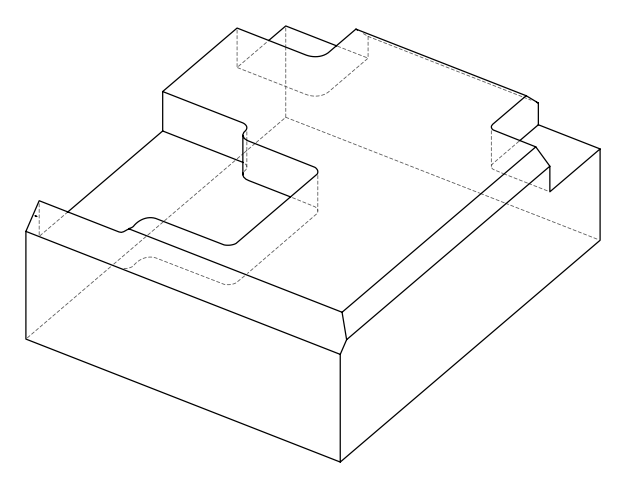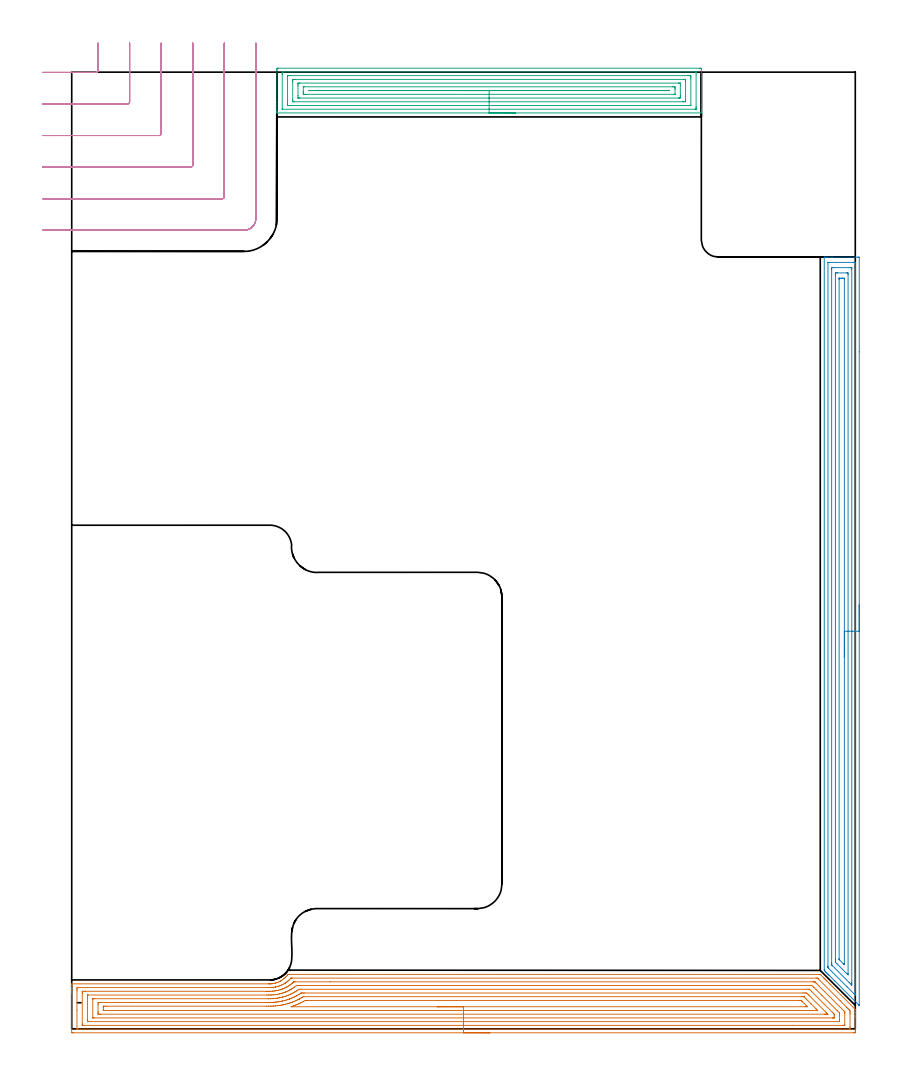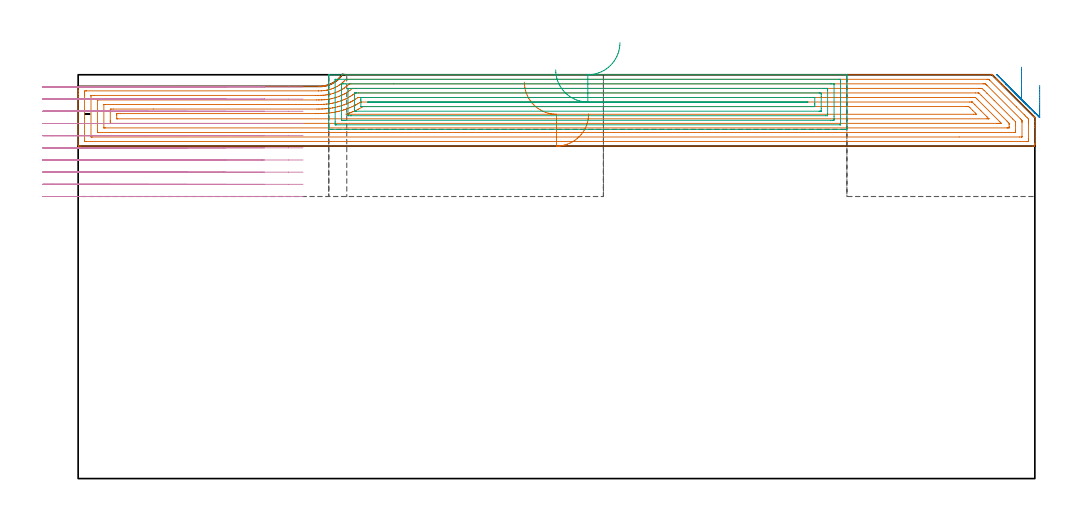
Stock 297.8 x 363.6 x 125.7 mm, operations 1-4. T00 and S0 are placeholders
(PLAN: 6 operations, 3 tool changes, 133 min)
(1 AREA_MILL | FG_CHAMFER_SURFACE | UGT0205_001 | 18.54 min | 73382 mm3)
(2 AREA_MILL_1 | FG_CHAMFER_SURFACE_1 | UGT0205_001 | 11.39 min | 24984 mm3)
(3 AREA_MILL_2 | FG_CHAMFER_SURFACE_2 | UGT0205_001 | 9.21 min | 25483 mm3)
(4 MILL_CORNER_NOTCH_RECTANGULAR | CORNER_NOTCH_RECTANGULAR | NXT0201_012 | Follow Part, ap 4, ae 75% | 12.47 min | 198972 mm3)
(5 MILL_CORNER_NOTCH_RECTANGULAR_1 | CORNER_NOTCH_RECTANGULAR_1 | NXT0201_011 | Follow Part, ap 3, ae 75% | 16.82 min | 153819 mm3)
(6 MILL_OPEN_POCKET | POCKET_OPEN | NXT0201_012 | Follow Part, ap 4, ae 75% | 64.62 min | 933026 mm3)
(TOOL UGT0205_001 | Chamfer Mill 20 x 3 x 45 deg. | D20 FL50 Z2)
(TOOL NXT0201_012 | ENDMILL 16mm [2P460-1600-NA 1630] | D16 FL38 Z6)
(TOOL NXT0201_011 | ENDMILL 12mm [2P460-1200-NA 1630] | D12 FL38 Z6)
(OP 1 AREA_MILL)
G17 G21 G94 G90
T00 M6
G54
G17 G0 G90 X158.9 Y-1.5 S1061 M3
G43 Z135.7 H0
Z113.5
G94 G1 X158.862 Z112.628 F250.
X158.748 Z111.764
X158.559 Z110.912
X158.297 Z110.08
X157.963 Z109.274
X157.56 Z108.5
X157.092 Z107.764
X156.56 Z107.072
X155.971 Z106.429
X155.328 Z105.84
X154.636 Z105.308
X153.9 Z104.84
X153.126 Z104.437
X152.32 Z104.103
X151.488 Z103.841
X150.636 Z103.652
X149.772 Z103.538
X148.9 Z103.5
X0.617
X0.214 Y-1.496 Z103.502
X0.01 Y-1.492 Z103.506
X0. Y-1.284 Z103.714
Y13.41 Z118.405
Y14.021 Z119.015
Y14.568 Z119.565
Y14.905 Z119.901
Y15.452 Z120.448
Y15.789 Z120.784
Y16.775 Z121.775
X0.01 Y17.094 Z122.093
X0.17 Y17.1 Z122.1
X74.805 Y17.101
X75.21 Y17.104 Z122.101
X75.353 Y17.105 Z122.104
X75.474 Y17.106 Z122.105
X75.652 Y17.113 Z122.11
X75.697 Y17.114 Z122.112
X76.144 Y17.15 Z122.149
X76.289 Y17.168 Z122.167
X76.545 Y17.202 Z122.198
X76.59 Y17.207 Z122.205
X76.608 Y17.21 Z122.208
X76.723 Y17.228 Z122.228
X76.93 Y17.263 Z122.262
X76.992 Y17.279 Z122.276
X77.189 Y17.328 Z122.327
X77.483 Y17.402 Z122.4
X77.885 Y17.525 Z122.521
X77.931 Y17.539 Z122.536
X78.375 Y17.699 Z122.698
X78.825 Y17.895 Z122.894
X79.268 Y18.114 Z123.111
X79.323 Y18.144 Z123.142
X79.671 Y18.358 Z123.354
X79.746 Y18.404 Z123.4
X80.161 Y18.682 Z123.678
X80.602 Y19.023 Z124.022
X81.054 Y19.427 Z124.426
X81.221 Y19.603 Z124.603
X81.507 Y19.904 Z124.902
X81.946 Y20.432 Z125.431
X82.11 Y20.658 Z125.656
X82.139 Y20.697 Z125.687
X82.798 Y20.7 Z125.7
X284.231
X284.496 Y20.695 Z125.69
X284.534 Y20.668 Z125.664
X285.736 Y19.465 Z124.463
X285.876 Y19.326 Z124.322
X286.017 Y19.184 Z124.182
X286.174 Y19.028 Z124.025
X286.318 Y18.884 Z123.879
X286.464 Y18.737 Z123.735
X286.611 Y18.59 Z123.588
X286.761 Y18.442 Z123.437
X286.91 Y18.291 Z123.288
X287.049 Y18.152 Z123.15
X287.203 Y18. Z122.995
X287.655 Y17.545 Z122.545
X287.953 Y17.248 Z122.247
X288.086 Y17.116 Z122.112
X288.465 Y16.735 Z121.735
X297.481 Y7.721 Z112.718
X297.712 Y7.489 Z112.488
X297.779 Y7.42 Z112.419
X297.795 Y7.398 Z112.397
X297.8 Y7.39 Z112.389
Y6.063 Z111.058
Y4.842 Z109.839
Y4.295 Z109.289
Y-0.737 Z104.261
X297.797 Y-1.01 Z103.987
X297.791 Y-1.492 Z103.506
X297.673 Y-1.495 Z103.503
X297.183 Y-1.5 Z103.5
X148.9
Y-0.086 Z104.914
X2.403 Y-0.085 Z104.915
X2.362
X2.01 Y-0.077 Z104.923
X2.006 Y0.034 Z105.034
X2.001 Y0.272 Z105.272
X2. Y7.147 Z112.147
Y14.42 Z119.42
X2.002 Y14.905 Z119.905
X2.006 Y15.299 Z120.299
X2.019 Y15.679 Z120.679
X2.403 Y15.684 Z120.684
X2.509 Y15.685 Z120.685
X74.758 Y15.687 Z120.687
X74.861 Y15.688 Z120.688
X75.652 Y15.7 Z120.7
X75.738 Y15.704 Z120.704
X76.545 Y15.765 Z120.765
X76.568 Y15.767 Z120.767
X76.747 Y15.789 Z120.789
X77.389 Y15.888 Z120.888
X77.438 Y15.896 Z120.896
X77.498 Y15.908 Z120.908
X77.577 Y15.926 Z120.926
X78.332 Y16.127 Z121.127
X78.754 Y16.256 Z121.256
X79.225 Y16.425 Z121.425
X79.406 Y16.495 Z121.495
X79.828 Y16.673 Z121.673
X80.026 Y16.764 Z121.764
X80.063 Y16.782 Z121.782
X80.118 Y16.81 Z121.81
X80.611 Y17.07 Z122.07
X81.011 Y17.312 Z122.312
X81.162 Y17.409 Z122.409
X81.384 Y17.558 Z122.558
X81.686 Y17.774 Z122.774
X81.905 Y17.941 Z122.941
X82.182 Y18.167 Z123.167
X82.494 Y18.442 Z123.442
X82.651 Y18.587 Z123.587
X82.798 Y18.731 Z123.731
X83.324 Y19.279 Z124.279
X83.372 Y19.281 Z124.281
X83.478 Y19.284 Z124.284
X83.691 Y19.286 Z124.286
X83.732
X282.932 Y19.285 Z124.285
X283.357 Y19.28 Z124.28
X283.459 Y19.279 Z124.279
X283.602 Y19.142 Z124.142
X283.784 Y18.965 Z123.965
X292.047 Y10.704 Z115.704
X294.503 Y8.247 Z113.247
X294.918 Y7.832 Z112.832
X295.397 Y7.35 Z112.35
X295.79 Y6.947 Z111.947
X295.797 Y6.551 Z111.551
X295.799 Y6.063 Z111.063
X295.8 Y5.664 Z110.664
Y0.758 Z105.758
X295.798 Y0.361 Z105.361
X295.79 Y-0.04 Z104.96
X295.787 Y-0.08 Z104.92
X295.768 Y-0.081 Z104.919
X295.716 Y-0.084 Z104.916
X295.61 Y-0.085 Z104.915
X295.397 Y-0.086 Z104.914
X148.9
Y1.328 Z106.328
X4.507 Y1.329 Z106.329
X4.19 Y1.331 Z106.331
X4.085 Y1.333 Z106.333
X4.01 Y1.336 Z106.336
X4.006 Y1.454 Z106.454
X4.002 Y1.642 Z106.642
X4. Y1.83 Z106.83
Y13.325 Z118.325
X4.002 Y14.021 Z119.021
X4.004 Y14.205 Z119.205
X4.01 Y14.264 Z119.264
X4.064 Y14.267 Z119.267
X4.19 Y14.269 Z119.269
X4.83 Y14.271 Z119.271
X5.083
X73.865 Y14.272 Z119.272
X74.504 Y14.273 Z119.273
X74.758 Y14.275 Z119.275
X75.387 Y14.283 Z119.283
X75.652 Y14.288 Z119.288
X76.24 Y14.322 Z119.322
X76.545 Y14.347 Z119.347
X77.057 Y14.399 Z119.399
X77.438 Y14.454 Z119.454
X77.833 Y14.514 Z119.514
X78.332 Y14.621 Z119.621
X78.56 Y14.679 Z119.679
X79.225 Y14.854 Z119.854
X79.265 Y14.865 Z119.865
X79.395 Y14.905 Z119.905
X79.93 Y15.092 Z120.092
X80.118 Y15.16 Z120.16
X80.571 Y15.341 Z120.341
X81.011 Y15.536 Z120.536
X81.185 Y15.617 Z120.617
X81.533 Y15.789 Z120.789
X81.775 Y15.918 Z120.918
X81.905 Y15.991 Z120.991
X82.33 Y16.252 Z121.252
X82.798 Y16.554 Z121.554
X82.869 Y16.603 Z121.603
X82.966 Y16.673 Z121.673
X83.375 Y16.986 Z121.986
X83.691 Y17.237 Z122.237
X83.865 Y17.386 Z122.386
X84.057 Y17.558 Z122.558
X84.332 Y17.808 Z122.808
X84.371 Y17.842 Z122.842
X84.394 Y17.86 Z122.86
X84.427 Y17.864 Z122.864
X84.584 Y17.868 Z122.868
X84.901 Y17.871 Z122.871
X98.245
X281.681
X281.997 Y17.87 Z122.87
X282.314 Y17.866 Z122.866
X282.403 Y17.864 Z122.864
X282.436 Y17.853 Z122.853
X282.46 Y17.832 Z122.832
X282.556 Y17.742 Z122.742
X282.743 Y17.558 Z122.558
X282.891 Y17.41 Z122.41
X293.352 Y6.947 Z111.947
X293.61 Y6.687 Z111.687
X293.759 Y6.53 Z111.53
X293.79 Y6.475 Z111.475
X293.794 Y6.377 Z111.377
X293.798 Y6.251 Z111.251
X293.799 Y6.063 Z111.063
X293.8 Y5.875 Z110.875
X293.799 Y1.456 Z106.456
X293.795 Y1.392 Z106.392
X293.79 Y1.346 Z106.346
X293.766 Y1.335 Z106.335
X293.61 Y1.333 Z106.333
X293.033 Y1.329 Z106.329
X274.235 Y1.328 Z106.328
X148.9
Y2.743 Z107.743
X6.117
X6.063 Y2.744 Z107.744
X6.025 Y2.747 Z107.747
X6.01 Y2.749 Z107.749
X6.008 Y2.769 Z107.769
X6.004 Y2.975 Z107.975
X6. Y3.387 Z108.387
X6.001 Y12.683 Z117.683
X6.003 Y12.791 Z117.791
X6.008 Y12.843 Z117.843
X6.01 Y12.85 Z117.85
X6.021 Y12.853 Z117.853
X6.055 Y12.855 Z117.855
X6.259 Y12.857 Z117.857
X74.146 Y12.858 Z117.858
X74.758 Y12.861 Z117.861
X75.035 Y12.863 Z117.863
X75.652 Y12.874 Z117.874
X75.907 Y12.884 Z117.884
X76.545 Y12.923 Z117.923
X76.745 Y12.939 Z117.939
X77.438 Y13.01 Z118.01
X77.553 Y13.024 Z118.024
X78.329 Y13.137 Z118.137
X78.331
X79.057 Y13.303 Z118.303
X79.225 Y13.345 Z118.345
X79.761 Y13.491 Z118.491
X80.118 Y13.592 Z118.592
X80.444 Y13.698 Z118.698
X81.011 Y13.891 Z118.891
X81.107 Y13.926 Z118.926
X81.348 Y14.021 Z119.021
X81.737 Y14.187 Z119.187
X81.905 Y14.261 Z119.261
X82.347 Y14.467 Z119.467
X82.798 Y14.693 Z119.693
X82.938 Y14.767 Z119.767
X83.188 Y14.905 Z119.905
X83.501 Y15.094 Z120.094
X83.691 Y15.213 Z120.213
X84.039 Y15.445 Z120.445
X84.54 Y15.789 Z120.789
X84.566 Y15.808 Z120.808
X85.329 Y16.401 Z121.401
X85.398 Y16.45 Z121.45
X85.478 Y16.452 Z121.452
X85.698 Y16.455 Z121.455
X86.371 Y16.457 Z121.457
X86.589
X280.43
X281.104 Y16.452 Z121.452
X281.33 Y16.45 Z121.45
X281.997 Y15.85 Z120.85
X282.06 Y15.789 Z120.789
X282.891 Y14.961 Z119.961
X285.124 Y12.728 Z117.728
X290.93 Y6.921 Z111.921
X291.778 Y6.063 Z111.063
X291.8 Y5.203 Z110.203
Y5.179 Z110.179
Y3.411 Z108.411
X291.795 Y2.98 Z107.98
X291.79 Y2.766 Z107.766
X291.786 Y2.749 Z107.749
X291.76 Y2.747 Z107.747
X291.701 Y2.745 Z107.745
X291.605 Y2.743 Z107.743
X148.9
Y4.157 Z109.157
X8.517
X8.238 Y4.16 Z109.16
X8.053 Y4.164 Z109.164
X8.008 Y4.167 Z109.167
X8.006 Y4.176 Z109.176
X8.003 Y4.202 Z109.202
X8.001 Y4.295 Z109.295
Y11.368 Z116.368
X8.002 Y11.409 Z116.409
X8.006 Y11.428 Z116.428
X8.008 Y11.433 Z116.433
X8.053 Y11.436 Z116.436
X8.354 Y11.441 Z116.441
X8.505 Y11.443 Z116.443
X74.682 Y11.444 Z116.444
X74.758 Y11.445 Z116.445
X75.566 Y11.454 Z116.454
X75.652 Y11.456 Z116.456
X76.419 Y11.493 Z116.493
X76.545 Y11.501 Z116.501
X77.244 Y11.56 Z116.56
X77.438 Y11.581 Z116.581
X78.042 Y11.655 Z116.655
X78.332 Y11.697 Z116.697
X78.817 Y11.772 Z116.772
X79.225 Y11.859 Z116.859
X79.55 Y11.931 Z116.931
X80.118 Y12.07 Z117.07
X80.264 Y12.108 Z117.108
X80.792 Y12.253 Z117.253
X80.96 Y12.303 Z117.303
X81.011 Y12.32 Z117.32
X81.624 Y12.53 Z117.53
X81.905 Y12.629 Z117.629
X82.273 Y12.772 Z117.772
X82.798 Y12.986 Z117.986
X82.904 Y13.032 Z118.032
X83.137 Y13.137 Z118.137
X83.51 Y13.316 Z118.316
X83.691 Y13.405 Z118.405
X84.099 Y13.618 Z118.618
X84.584 Y13.886 Z118.886
X84.67 Y13.936 Z118.936
X84.807 Y14.021 Z119.021
X85.213 Y14.283 Z119.283
X85.478 Y14.459 Z119.459
X85.742 Y14.644 Z119.644
X86.11 Y14.905 Z119.905
X86.263 Y15.013 Z120.013
X86.305 Y15.036 Z120.036
X87.264 Y15.043 Z120.043
X279.318
X280.073 Y15.041 Z120.041
X280.211 Y15.039 Z120.039
X280.345 Y15.036 Z120.036
X280.485 Y14.905 Z119.905
X281.104 Y14.297 Z119.297
X289.144 Y6.258 Z111.258
X289.334 Y6.063 Z111.063
X289.522 Y5.868 Z110.868
X289.785 Y5.578 Z110.578
X289.793 Y5.42 Z110.42
X289.796 Y5.179 Z110.179
X289.799 Y4.53 Z109.53
X289.797 Y4.295 Z109.295
X289.794 Y4.214 Z109.214
X289.79 Y4.176 Z109.176
X289.776 Y4.164 Z109.164
X289.701 Y4.162 Z109.162
X289.423 Y4.158 Z109.158
X289.283 Y4.157 Z109.157
X289.144
X148.9
Y5.571 Z110.571
X10.94
X10.443 Y5.573 Z110.573
X10.04 Y5.578 Z110.578
X10.01 Y5.58 Z110.58
X10.004 Y5.613 Z110.613
X10.001 Y6.063 Z111.063
X10. Y6.502 Z111.502
X10.002 Y9.153 Z114.153
X10.008 Y9.6 Z114.6
X10.017 Y10.022 Z115.022
X10.443 Y10.025 Z115.025
X10.904 Y10.028 Z115.028
X23.353 Y10.029 Z115.029
X74.324 Y10.03 Z115.03
X74.758 Y10.033 Z115.033
X75.21 Y10.037 Z115.037
X75.652 Y10.045 Z115.045
X76.079 Y10.061 Z115.061
X76.545 Y10.085 Z115.085
X76.922 Y10.111 Z115.111
X77.438 Y10.154 Z115.154
X77.742 Y10.184 Z115.184
X78.332 Y10.254 Z115.254
X78.537 Y10.281 Z115.281
X79.225 Y10.385 Z115.385
X79.31 Y10.4 Z115.4
X79.734 Y10.484 Z115.484
X80.048 Y10.553 Z115.553
X80.118 Y10.57 Z115.57
X80.761 Y10.732 Z115.732
X81.011 Y10.799 Z115.799
X81.459 Y10.925 Z115.925
X81.905 Y11.06 Z116.06
X82.139 Y11.136 Z116.136
X82.798 Y11.356 Z116.356
X82.807 Y11.359 Z116.359
X82.832 Y11.368 Z116.368
X83.442 Y11.615 Z116.615
X83.691 Y11.719 Z116.719
X84.064 Y11.883 Z116.883
X84.584 Y12.119 Z117.119
X84.676 Y12.162 Z117.162
X84.856 Y12.253 Z117.253
X85.262 Y12.466 Z117.466
X85.478 Y12.583 Z117.583
X85.832 Y12.786 Z117.786
X86.371 Y13.111 Z118.111
X86.387 Y13.121 Z118.121
X87.052 Y13.561 Z118.561
X87.144 Y13.62 Z118.62
X87.264 Y13.623 Z118.623
X87.662 Y13.627 Z118.627
X88.158 Y13.628 Z118.628
X88.554 Y13.629 Z118.629
X277.927
X278.424 Y13.628 Z118.628
X278.823 Y13.626 Z118.626
X279.318 Y13.622 Z118.622
X279.811 Y13.137 Z118.137
X280.211 Y12.741 Z117.741
X286.888 Y6.063 Z111.063
X287.357 Y5.591 Z110.591
X287.362 Y5.578 Z110.578
X287.357 Y5.577 Z110.577
X286.959 Y5.573 Z110.573
X286.464 Y5.571 Z110.571
X286.068
X148.9
Y6.985 Z111.985
X12.229 Y6.986 Z111.986
X12.19
X12.034 Y6.992 Z111.992
X12.009 Y6.998 Z111.998
X12.005 Y7.017 Z112.017
X12.002 Y7.039 Z112.039
X12.001 Y7.063 Z112.063
X12. Y7.174 Z112.174
Y8.059 Z113.059
X12.001 Y8.286 Z113.286
X12.005 Y8.437 Z113.437
X12.01 Y8.558 Z113.558
X12.016 Y8.609 Z113.609
X12.033 Y8.61 Z113.61
X12.229 Y8.613 Z113.613
X12.332 Y8.614 Z113.614
X13.123 Y8.615 Z113.615
X73.967
X74.758 Y8.616 Z113.616
X74.859 Y8.617 Z113.617
X75.652 Y8.626 Z113.626
X75.74 Y8.628 Z113.628
X76.545 Y8.661 Z113.661
X76.597 Y8.664 Z113.664
X77.35 Y8.716 Z113.716
X77.431 Y8.723 Z113.723
X78.241 Y8.805 Z113.805
X78.332 Y8.816 Z113.816
X79.029 Y8.909 Z113.909
X79.225 Y8.939 Z113.939
X79.8 Y9.031 Z114.031
X80.118 Y9.096 Z114.096
X80.536 Y9.186 Z114.186
X81.011 Y9.296 Z114.296
X81.258 Y9.356 Z114.356
X81.905 Y9.523 Z114.523
X81.966 Y9.54 Z114.54
X82.181 Y9.6 Z114.6
X82.652 Y9.744 Z114.744
X82.798 Y9.791 Z114.791
X83.319 Y9.968 Z114.968
X83.691 Y10.098 Z115.098
X83.972 Y10.206 Z115.206
X84.584 Y10.444 Z115.444
X84.613 Y10.456 Z115.456
X84.68 Y10.484 Z115.484
X85.229 Y10.73 Z115.73
X85.478 Y10.844 Z115.844
X85.835 Y11.015 Z116.015
X86.371 Y11.282 Z116.282
X86.428 Y11.312 Z116.312
X86.534 Y11.368 Z116.368
X86.997 Y11.633 Z116.633
X87.264 Y11.789 Z116.789
X87.555 Y11.965 Z116.965
X87.948 Y12.206 Z117.206
X88.158 Y12.213 Z117.213
X88.197 Y12.214 Z117.214
X277.531 Y12.215 Z117.215
X277.997 Y12.214 Z117.214
X278.21 Y12.211 Z117.211
X278.263 Y12.208 Z117.208
X278.285 Y12.205 Z117.205
X278.316 Y12.178 Z117.178
X278.424 Y12.077 Z117.077
X279.135 Y11.368 Z116.368
X281.013 Y9.49 Z114.49
X282.891 Y7.612 Z112.612
X283.406 Y7.095 Z112.095
X283.457 Y7.041 Z112.041
X283.49 Y7.002 Z112.002
X283.497 Y6.991 Z111.991
X283.487
X283.289 Y6.988 Z111.988
X282.891 Y6.985 Z111.985
X148.9
Y8.399 Z113.399
X84.011 Y8.4 Z113.4
X83.778 Y8.401 Z113.401
X83.691 Y8.402 Z113.402
X83.546 Y8.407 Z113.407
X83.388 Y8.419 Z113.419
X84.263 Y8.716 Z113.716
X84.501 Y8.799 Z113.799
X84.584 Y8.829 Z113.829
X85.143 Y9.047 Z114.047
X85.478 Y9.182 Z114.182
X85.774 Y9.306 Z114.306
X86.371 Y9.563 Z114.563
X86.397 Y9.574 Z114.574
X86.452 Y9.6 Z114.6
X86.997 Y9.864 Z114.864
X87.264 Y9.997 Z114.997
X87.586 Y10.165 Z115.165
X88.158 Y10.471 Z115.471
X88.166 Y10.476 Z115.476
X88.737 Y10.795 Z115.795
X89.051 Y10.797 Z115.797
X89.625 Y10.8 Z115.8
X276.319
X276.638 Y10.798 Z115.798
X277.219 Y10.793 Z115.793
X277.531 Y10.519 Z115.519
X277.568 Y10.484 Z115.484
X278.424 Y9.629 Z114.629
X279.318 Y8.736 Z113.736
X279.337 Y8.716 Z113.716
X279.63 Y8.407 Z113.407
X279.318 Y8.404 Z113.404
X278.743 Y8.4 Z113.4
X148.9 Y8.399 Z113.399
X148.028 Z113.438
X147.164 Z113.551
X146.312 Z113.74
X145.48 Z114.003
X144.674 Z114.336
X143.9 Z114.739
X143.164 Z115.208
X142.472 Z115.739
X141.829 Z116.328
X141.24 Z116.972
X140.708 Z117.664
X140.24 Z118.399
X139.837 Z119.173
X139.503 Z119.979
X139.241 Z120.811
X139.052 Z121.663
X138.938 Z122.528
X138.9 Z123.399
G0 Z135.7
M5
M2
(OP 2 AREA_MILL_1)
G17 G21 G94 G90
T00 M6
G54
G17 G0 G90 X299.3 Y161.1 S1061 M3
G43 Z135.7 H0
Z122.4
G94 G1 Y161.062 Z121.528 F250.
Y160.948 Z120.663
Y160.759 Z119.812
Y160.497 Z118.98
Y160.163 Z118.174
Y159.76 Z117.4
Y159.292 Z116.664
Y158.761 Z115.972
Y158.171 Z115.329
Y157.528 Z114.74
Y156.836 Z114.208
Y156.1 Z113.74
Y155.326 Z113.337
Y154.52 Z113.003
Y153.688 Z112.741
Y152.837 Z112.552
Y151.972 Z112.438
Y151.1 Z112.4
Y9.056
X299.297 Y8.915 Z112.402
X299.271 Y8.936 Z112.428
X299.13 Y9.07 Z112.569
X290.002 Y18.198 Z121.697
X287.963 Y20.236 Z123.735
X287.795 Y20.403 Z123.9
X287.63 Y20.568 Z124.067
X287.516 Y20.683 Z124.182
X287.353 Y20.844 Z124.342
X287.194 Y21.005 Z124.504
X287.069 Y21.13 Z124.628
X286.912 Y21.286 Z124.783
X286.758 Y21.441 Z124.94
X286.623 Y21.576 Z125.075
X286.47 Y21.727 Z125.225
X286.322 Y21.877 Z125.376
X286.176 Y22.023 Z125.522
X286.018 Y22.186 Z125.677
X286.005 Y22.204 Z125.69
X286. Y22.469 Z125.7
Y293.13
X286.002 Y293.293 Z125.688
X286.011 Y293.3 Z125.68
X286.358 Z125.341
X286.68 Z125.019
X287.353 Z124.342
X288.572 Z123.124
X289.119 Z122.576
X298.83 Z112.868
X299.105 Y293.297 Z112.592
X299.292 Y293.29 Z112.406
X299.299 Y293.101 Z112.399
X299.3 Y257.287 Z112.4
Y151.1
X297.886 Z113.814
X297.885 Y13.153 Z113.815
X297.884 Y13.09 Z113.816
X297.879 Y12.784 Z113.821
X297.78 Y12.878 Z113.92
X297.561 Y13.09 Z114.139
X294.656 Y15.993 Z117.044
X287.735 Y22.916 Z123.965
X287.565 Y23.091 Z124.135
X287.433 Y23.229 Z124.267
X287.421 Y23.333 Z124.279
X287.415 Y23.747 Z124.285
Y23.809
Y291.208
X287.416 Y291.26 Z124.284
X287.418 Y291.285 Z124.282
X287.42 Y291.289 Z124.28
X287.439 Y291.292 Z124.261
X287.838 Y291.299 Z123.862
X297.064 Z114.636
X297.551 Y291.297 Z114.149
X297.776 Y291.29 Z113.924
X297.879 Y291.277 Z113.821
X297.885 Y290.959 Z113.815
Y290.897
X297.886 Y151.1 Z113.814
X296.472 Z115.228
X296.471 Y17.556 Z115.229
Y17.264
X296.466 Y16.663 Z115.234
X296.465 Y16.653 Z115.235
X296.444 Y16.663 Z115.256
X296.181 Y16.92 Z115.519
X295.543 Y17.556 Z116.157
X289.119 Y23.981 Z122.581
X288.942 Y24.163 Z122.758
X288.854 Y24.256 Z122.846
X288.835 Y24.278 Z122.865
X288.833 Y24.325 Z122.867
X288.831 Y24.409 Z122.869
X288.829 Y24.703 Z122.871
X288.828 Y24.996 Z122.872
X288.829 Y288.51 Z122.871
X288.831 Y289.11 Z122.869
X288.834 Y289.256 Z122.866
X288.835 Y289.285 Z122.865
X288.869 Y289.29 Z122.831
X288.934 Y289.297 Z122.766
X289.119 Y289.299 Z122.581
X289.814 Y289.3 Z121.886
X295.994 Y289.299 Z115.706
X296.181 Y289.295 Z115.519
X296.368 Y289.29 Z115.332
X296.465 Y289.277 Z115.235
X296.468 Y289.208 Z115.232
X296.47 Y289.11 Z115.23
X296.471 Y288.817 Z115.229
X296.472 Y151.1 Z115.228
X295.057 Z116.643
Y21.13
X295.053 Y20.621 Z116.647
X295.051 Y20.518 Z116.649
X294.858 Y20.702 Z116.842
X294.419 Y21.13 Z117.281
X290.847 Y24.703 Z120.853
X290.25 Y25.345 Z121.45
X290.247 Y25.596 Z121.453
X290.243 Y26.245 Z121.457
Y26.489
Y286.43
X290.246 Y287.076 Z121.454
X290.25 Y287.286 Z121.45
X290.455 Y287.292 Z121.245
X290.884 Y287.3 Z120.816
X290.908 Z120.792
X294.439 Z117.261
X294.849 Y287.295 Z116.851
X295.048 Y287.29 Z116.652
X295.051 Y287.176 Z116.649
X295.057 Y286.675 Z116.643
Y151.1
X293.643 Z118.057
Y24.592
X293.64 Y24.479 Z118.06
X293.636 Y24.406 Z118.064
X293.633 Y24.376 Z118.067
X293.613 Y24.394 Z118.087
X293.533 Y24.469 Z118.167
X293.296 Y24.703 Z118.404
X291.767 Y26.232 Z119.933
X291.705 Y26.298 Z119.995
X291.675 Y26.333 Z120.025
X291.664 Y26.35 Z120.036
X291.662 Y26.378 Z120.038
X291.658 Y26.489 Z120.042
X291.657 Y26.6 Z120.043
Y284.867
X291.658 Y285.09 Z120.042
X291.661 Y285.239 Z120.039
X291.664 Y285.288 Z120.036
X291.668 Y285.291 Z120.032
X291.686 Y285.295 Z120.014
X291.767 Y285.298 Z119.933
X292.002 Y285.3 Z119.698
X292.65 Z119.05
X292.884 Z118.816
X293.533 Y285.296 Z118.167
X293.624 Y285.293 Z118.076
X293.632 Y285.292 Z118.068
X293.636 Y285.246 Z118.064
X293.64 Y285.128 Z118.06
X293.642 Y284.979 Z118.058
X293.643 Y151.1 Z118.057
Y150.229 Z118.095
Y149.364 Z118.209
Y148.512 Z118.398
Y147.68 Z118.66
Y146.874 Z118.994
Y146.1 Z119.397
Y145.364 Z119.865
Y144.672 Z120.396
Y144.029 Z120.986
Y143.44 Z121.629
Y142.909 Z122.321
Y142.44 Z123.057
Y142.037 Z123.831
Y141.703 Z124.637
Y141.441 Z125.469
Y141.252 Z126.32
Y141.138 Z127.185
Y141.1 Z128.057
G0 Z135.7
M5
M2
(OP 3 AREA_MILL_2)
G17 G21 G94 G90
T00 M6
G54
G17 G0 G90 X168.65 Y348.1 S1061 M3
G43 Z135.7 H0
G94 G1 X168.612 Z134.828 F250.
X168.498 Z133.963
X168.309 Z133.112
X168.047 Z132.28
X167.713 Z131.474
X167.31 Z130.7
X166.842 Z129.964
X166.31 Z129.272
X165.721 Z128.629
X165.078 Z128.04
X164.386 Z127.508
X163.65 Z127.04
X162.876 Z126.637
X162.07 Z126.303
X161.238 Z126.041
X160.386 Z125.852
X159.522 Z125.738
X158.65 Z125.7
X78.181
X78.01 Y348.103 Z125.688
X78.008 Y348.13 Z125.661
X78. Y348.523 Z125.276
Y348.789 Z125.011
Y349.508 Z124.287
Y350.754 Z123.043
Y352.168 Z121.628
Y364.315 Z109.483
X78.003 Y364.578 Z109.219
X78.009 Y365.092 Z108.706
X78.108 Y365.095 Z108.703
X78.628 Y365.1 Z108.7
X238.672
X239.043 Y365.096 Z108.702
X239.29 Y365.092 Z108.706
X239.3 Y364.842 Z108.956
Y351.281 Z122.514
Y349.868 Z123.928
Y349.508 Z124.287
Y348.789 Z125.011
Y348.523 Z125.276
X239.292 Y348.13 Z125.661
X239.29 Y348.103 Z125.688
X239.119 Y348.1 Z125.7
X158.65
Y349.514 Z124.286
X80.194 Y349.515 Z124.285
X80.085 Y349.516 Z124.284
X80.032 Y349.519 Z124.281
X80.013 Y349.521 Z124.279
X80.01 Y349.536 Z124.264
X80.005 Y349.655 Z124.145
X80.001 Y349.921 Z123.879
X80. Y362.805 Z110.995
X80.001 Y363.217 Z110.583
X80.009 Y363.631 Z110.169
X80.01 Y363.68 Z110.12
X80.029 Y363.681 Z110.119
X80.084 Y363.684 Z110.116
X80.195 Y363.685 Z110.115
X80.417 Y363.686 Z110.114
X237.107 Y363.685 Z110.115
X237.215 Y363.684 Z110.116
X237.268 Y363.681 Z110.119
X237.288 Y363.679 Z110.121
X237.29 Y363.664 Z110.136
X237.295 Y363.545 Z110.255
X237.299 Y363.279 Z110.521
X237.3 Y350.395 Z123.405
X237.299 Y349.983 Z123.817
X237.291 Y349.569 Z124.231
X237.29 Y349.52 Z124.28
X237.271 Y349.519 Z124.281
X237.216 Y349.516 Z124.284
X237.105 Y349.515 Z124.285
X236.883 Y349.514 Z124.286
X158.65
Y350.928 Z122.872
X83.099 Y350.929 Z122.871
X82.56
X82.205 Y350.933 Z122.867
X82.088 Y350.935 Z122.865
X82.01 Y350.948 Z122.852
X82.005 Y351.078 Z122.722
X82.002 Y351.281 Z122.519
X82. Y351.484 Z122.316
Y352.168 Z121.632
Y362.122 Z111.678
X82.003 Y362.19 Z111.61
X82.009 Y362.243 Z111.557
X82.014 Y362.265 Z111.535
X82.028 Y362.267 Z111.533
X82.205 Y362.27 Z111.53
X82.743 Y362.271 Z111.529
X83.099 Y362.272 Z111.528
X234.201 Y362.271 Z111.529
X234.74
X235.095 Y362.267 Z111.533
X235.212 Y362.265 Z111.535
X235.29 Y362.252 Z111.548
X235.295 Y362.122 Z111.678
X235.298 Y361.919 Z111.881
X235.3 Y361.716 Z112.084
Y361.032 Z112.768
Y351.078 Z122.722
X235.297 Y351.01 Z122.79
X235.291 Y350.957 Z122.843
X235.286 Y350.935 Z122.865
X235.272 Y350.933 Z122.867
X235.095 Y350.93 Z122.87
X234.557 Y350.929 Z122.871
X234.201 Y350.928 Z122.872
X158.65
Y352.343 Z121.457
X84.711
X84.113 Y352.345 Z121.455
X84.05 Y352.347 Z121.453
X84.012 Y352.349 Z121.451
X84.009 Y352.396 Z121.404
X84.004 Y352.612 Z121.188
X84. Y353.047 Z120.753
Y360.139 Z113.661
X84.004 Y360.586 Z113.214
X84.01 Y360.805 Z112.995
X84.013 Y360.851 Z112.949
X84.067 Y360.853 Z112.947
X84.171 Y360.856 Z112.944
X84.887 Y360.857 Z112.943
X85.064
X232.589
X233.187 Y360.855 Z112.945
X233.251 Y360.853 Z112.947
X233.288 Y360.851 Z112.949
X233.291 Y360.804 Z112.996
X233.296 Y360.587 Z113.213
X233.3 Y360.153 Z113.647
Y353.061 Z120.739
X233.296 Y352.614 Z121.186
X233.29 Y352.395 Z121.405
X233.287 Y352.349 Z121.451
X233.232 Y352.347 Z121.453
X233.129 Y352.344 Z121.456
X232.413 Y352.343 Z121.457
X232.236
X158.65
Y353.757 Z120.043
X86.675
X86.49 Y353.758 Z120.042
X86.12 Y353.762 Z120.038
X86.021 Y353.764 Z120.036
X86.01 Y353.788 Z120.012
X86.005 Y353.845 Z119.955
X86.002 Y353.941 Z119.859
X86. Y354.61 Z119.19
Y358.373 Z115.427
X86.001 Y359.042 Z114.758
X86.005 Y359.259 Z114.541
X86.01 Y359.42 Z114.38
X86.305 Y359.436 Z114.364
X86.492 Y359.441 Z114.359
X86.675 Y359.442 Z114.358
X230.625 Y359.443 Z114.357
X230.81 Y359.442 Z114.358
X231.18 Y359.438 Z114.362
X231.279 Y359.436 Z114.364
X231.29 Y359.412 Z114.388
X231.295 Y359.355 Z114.445
X231.298 Y359.259 Z114.541
X231.3 Y358.59 Z115.21
Y354.827 Z118.973
X231.299 Y354.158 Z119.642
X231.295 Y353.941 Z119.859
X231.29 Y353.78 Z120.02
X230.995 Y353.764 Z120.036
X230.808 Y353.759 Z120.041
X230.625 Y353.758 Z120.042
X158.65 Y353.757 Z120.043
Y355.171 Z118.629
X89.01 Y355.172 Z118.628
X88.464 Y355.175 Z118.625
X88.109 Y355.178 Z118.622
X88.01 Y355.187 Z118.613
X88.004 Y355.283 Z118.517
X88.001 Y355.714 Z118.086
X88. Y356.173 Z117.627
X88.002 Y357.944 Z115.856
X88.008 Y358.011 Z115.789
X88.011 Y358.023 Z115.777
X88.021 Y358.025 Z115.775
X88.053 Y358.027 Z115.773
X88.19 Y358.028 Z115.772
X88.464 Y358.029 Z115.771
X228.29 Y358.028 Z115.772
X228.836 Y358.025 Z115.775
X229.191 Y358.022 Z115.778
X229.29 Y358.013 Z115.787
X229.296 Y357.917 Z115.883
X229.299 Y357.486 Z116.314
X229.3 Y357.027 Z116.773
X229.298 Y355.256 Z118.544
X229.292 Y355.189 Z118.611
X229.289 Y355.177 Z118.623
X229.279 Y355.175 Z118.625
X229.247 Y355.173 Z118.627
X229.11 Y355.172 Z118.628
X228.836 Y355.171 Z118.629
X158.65
Y356.585 Z117.215
X90.252 Y356.586 Z117.214
X90.114 Y356.6 Z117.2
X90.237 Y356.614 Z117.186
X227.048
X227.186 Y356.6 Z117.2
X227.063 Y356.586 Z117.214
X158.65 Y356.585 Z117.215
X157.778 Z117.253
X156.914 Z117.367
X156.062 Z117.555
X155.23 Z117.818
X154.424 Z118.152
X153.65 Z118.554
X152.914 Z119.023
X152.222 Z119.554
X151.579 Z120.144
X150.99 Z120.787
X150.458 Z121.479
X149.99 Z122.215
X149.587 Z122.989
X149.253 Z123.795
X148.991 Z124.627
X148.802 Z125.478
X148.688 Z126.343
X148.65 Z127.215
G0 Z135.7
M5
M2
(OP 4 MILL_CORNER_NOTCH_RECTANGULAR)
G17 G21 G94 G90
T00 M6
G54
G17 G0 G90 X-11. Y363.5 S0 M3
G43 Z135.7 H1
Z121.91
G94 G1 X-8. F250.
X9.205 F500.
G3 X10. Y364.295 R0.8
G1 Y371.346
X10.001 Y371.6
X10.013 Y374.6 F250.
G0 Z135.7
X-11. Y351.5
Z121.91
G1 X-8.
X21.205 F500.
G3 X22. Y352.295 R0.8
G1 Y371.346
X22.001 Y371.6
X22.017 Y374.6 F250.
G0 Z135.7
X-11. Y339.5
Z121.91
G1 X-8.
X33.205 F500.
G3 X34. Y340.295 R0.8
G1 Y371.346
X34.001 Y371.6
X34.022 Y374.6 F250.
G0 Z135.7
X-11. Y327.5
Z121.91
G1 X-8.
X45.204 F500.
G3 X46. Y328.296 R0.8
G1 Y371.346
G2 X46.001 Y371.6 R24.
G1 X46.033 Y374.6 F250.
G0 Z135.7
X-11. Y315.5
Z121.91
G1 X-8.
X57.204 F500.
G3 X58. Y316.296 R0.8
G1 Y371.346
G2 X58.003 Y371.6 R12.
G1 X58.066 Y374.599 F250.
G0 Z135.7
X-11. Y303.5
Z121.91
G1 X-8.
X65.5 F500.
G3 X70. Y308. R4.5
G1 Y371.346
Y374.346 F250.
G0 Z135.7
X-11. Y363.5
Z118.12
G1 X-8.
X9.205 F500.
G3 X10. Y364.295 R0.8
G1 Y371.347
X10.001 Y371.6
X10.013 Y374.6 F250.
G0 Z135.7
X-11. Y351.5
Z118.12
G1 X-8.
X21.205 F500.
G3 X22. Y352.295 R0.8
G1 Y371.347
X22.001 Y371.6
X22.016 Y374.6 F250.
G0 Z135.7
X-11. Y339.5
Z118.12
G1 X-8.
X33.205 F500.
G3 X34. Y340.295 R0.8
G1 Y371.347
X34.001 Y371.6
X34.022 Y374.6 F250.
G0 Z135.7
X-11. Y327.5
Z118.12
G1 X-8.
X45.204 F500.
G3 X46. Y328.296 R0.8
G1 Y371.347
G2 X46.001 Y371.6 R24.
G1 X46.033 Y374.6 F250.
G0 Z135.7
X-11. Y315.5
Z118.12
G1 X-8.
X57.204 F500.
G3 X58. Y316.296 R0.8
G1 Y371.347
G2 X58.003 Y371.6 R12.
G1 X58.066 Y374.599 F250.
G0 Z135.7
X-11. Y303.5
Z118.12
G1 X-8.
X65.5 F500.
G3 X70. Y308. R4.5
G1 Y371.347
Y374.347 F250.
G0 Z135.7
X-11. Y363.5
Z114.33
G1 X-8.
X9.205 F500.
G3 X10. Y364.295 R0.8
G1 Y371.6
Y374.6 F250.
G0 Z135.7
X-11. Y351.5
Z114.33
G1 X-8.
X21.205 F500.
G3 X22. Y352.295 R0.8
G1 Y371.6
Y374.6 F250.
G0 Z135.7
X-11. Y339.5
Z114.33
G1 X-8.
X33.205 F500.
G3 X34. Y340.295 R0.8
G1 Y371.6
Y374.6 F250.
G0 Z135.7
X-11. Y327.5
Z114.33
G1 X-8.
X45.204 F500.
G3 X46. Y328.296 R0.8
G1 Y371.6
Y374.6 F250.
G0 Z135.7
X-11. Y315.5
Z114.33
G1 X-8.
X57.204 F500.
G3 X58. Y316.296 R0.8
G1 Y371.6
Y374.6 F250.
G0 Z135.7
X-11. Y303.5
Z114.33
G1 X-8.
X65.5 F500.
G3 X70. Y308. R4.5
G1 Y371.6
Y374.6 F250.
G0 Z135.7
X-11. Y363.5
Z110.54
G1 X-8.
X9.205 F500.
G3 X10. Y364.295 R0.8
G1 Y371.6
Y374.6 F250.
G0 Z135.7
X-11. Y351.5
Z110.54
G1 X-8.
X21.205 F500.
G3 X22. Y352.295 R0.8
G1 Y371.6
Y374.6 F250.
G0 Z135.7
X-11. Y339.5
Z110.54
G1 X-8.
X33.204 F500.
G3 X34. Y340.296 R0.8
G1 Y371.6
Y374.6 F250.
G0 Z135.7
X-11. Y327.5
Z110.54
G1 X-8.
X45.204 F500.
G3 X46. Y328.296 R0.8
G1 Y371.6
Y374.6 F250.
G0 Z135.7
X-11. Y315.5
Z110.54
G1 X-8.
X57.204 F500.
G3 X58. Y316.296 R0.8
G1 Y371.6
Y374.6 F250.
G0 Z135.7
X-11. Y303.5
Z110.54
G1 X-8.
X65.5 F500.
G3 X70. Y308. R4.5
G1 Y371.6
Y374.6 F250.
G0 Z135.7
X-11. Y363.5
Z106.75
G1 X-8.
X9.205 F500.
G3 X10. Y364.295 R0.8
G1 Y371.6
Y374.6 F250.
G0 Z135.7
X-11. Y351.5
Z106.75
G1 X-8.
X21.205 F500.
G3 X22. Y352.295 R0.8
G1 Y371.6
Y374.6 F250.
G0 Z135.7
X-11. Y339.5
Z106.75
G1 X-8.
X33.204 F500.
G3 X34. Y340.296 R0.8
G1 Y371.6
Y374.6 F250.
G0 Z135.7
X-11. Y327.5
Z106.75
G1 X-8.
X45.204 F500.
G3 X46. Y328.296 R0.8
G1 Y371.6
Y374.6 F250.
G0 Z135.7
X-11. Y315.5
Z106.75
G1 X-8.
X57.204 F500.
G3 X58. Y316.296 R0.8
G1 Y371.6
Y374.6 F250.
G0 Z135.7
X-11. Y303.5
Z106.75
G1 X-8.
X65.5 F500.
G3 X70. Y308. R4.5
G1 Y371.6
Y374.6 F250.
G0 Z135.7
X-11. Y363.5
Z102.96
G1 X-8.
X9.205 F500.
G3 X10. Y364.295 R0.8
G1 Y371.6
Y374.6 F250.
G0 Z135.7
X-11. Y351.5
Z102.96
G1 X-8.
X21.205 F500.
G3 X22. Y352.295 R0.8
G1 Y371.6
Y374.6 F250.
G0 Z135.7
X-11. Y339.5
Z102.96
G1 X-8.
X33.205 F500.
G3 X34. Y340.295 R0.8
G1 Y371.6
Y374.6 F250.
G0 Z135.7
X-11. Y327.5
Z102.96
G1 X-8.
X45.204 F500.
G3 X46. Y328.296 R0.8
G1 Y371.6
Y374.6 F250.
G0 Z135.7
X-11. Y315.5
Z102.96
G1 X-8.
X57.204 F500.
G3 X58. Y316.296 R0.8
G1 Y371.6
Y374.6 F250.
G0 Z135.7
X-11. Y303.5
Z102.96
G1 X-8.
X65.5 F500.
G3 X70. Y308. R4.5
G1 Y371.6
Y374.6 F250.
G0 Z135.7
X-11. Y363.5
Z99.17
G1 X-8.
X9.205 F500.
G3 X10. Y364.295 R0.8
G1 Y371.6
Y374.6 F250.
G0 Z135.7
X-11. Y351.5
Z99.17
G1 X-8.
X21.205 F500.
G3 X22. Y352.295 R0.8
G1 Y371.6
Y374.6 F250.
G0 Z135.7
X-11. Y339.5
Z99.17
G1 X-8.
X33.204 F500.
G3 X34. Y340.296 R0.8
G1 Y371.6
Y374.6 F250.
G0 Z135.7
X-11. Y327.5
Z99.17
G1 X-8.
X45.204 F500.
G3 X46. Y328.296 R0.8
G1 Y371.6
Y374.6 F250.
G0 Z135.7
X-11. Y315.5
Z99.17
G1 X-8.
X57.204 F500.
G3 X58. Y316.296 R0.8
G1 Y371.6
Y374.6 F250.
G0 Z135.7
X-11. Y303.5
Z99.17
G1 X-8.
X65.5 F500.
G3 X70. Y308. R4.5
G1 Y371.6
Y374.6 F250.
G0 Z135.7
X-11. Y363.5
Z95.38
G1 X-8.
X9.205 F500.
G3 X10. Y364.295 R0.8
G1 Y371.6
Y374.6 F250.
G0 Z135.7
X-11. Y351.5
Z95.38
G1 X-8.
X21.205 F500.
G3 X22. Y352.295 R0.8
G1 Y371.6
Y374.6 F250.
G0 Z135.7
X-11. Y339.5
Z95.38
G1 X-8.
X33.204 F500.
G3 X34. Y340.296 R0.8
G1 Y371.6
Y374.6 F250.
G0 Z135.7
X-11. Y327.5
Z95.38
G1 X-8.
X45.204 F500.
G3 X46. Y328.296 R0.8
G1 Y371.6
Y374.6 F250.
G0 Z135.7
X-11. Y315.5
Z95.38
G1 X-8.
X57.204 F500.
G3 X58. Y316.296 R0.8
G1 Y371.6
Y374.6 F250.
G0 Z135.7
X-11. Y303.5
Z95.38
G1 X-8.
X65.5 F500.
G3 X70. Y308. R4.5
G1 Y371.6
Y374.6 F250.
G0 Z135.7
X-11. Y363.5
Z91.59
G1 X-8.
X9.205 F500.
G3 X10. Y364.295 R0.8
G1 Y371.6
Y374.6 F250.
G0 Z135.7
X-11. Y351.5
Z91.59
G1 X-8.
X21.205 F500.
G3 X22. Y352.295 R0.8
G1 Y371.6
Y374.6 F250.
G0 Z135.7
X-11. Y339.5
Z91.59
G1 X-8.
X33.205 F500.
G3 X34. Y340.295 R0.8
G1 Y371.6
Y374.6 F250.
G0 Z135.7
X-11. Y327.5
Z91.59
G1 X-8.
X45.204 F500.
G3 X46. Y328.296 R0.8
G1 Y371.6
Y374.6 F250.
G0 Z135.7
X-11. Y315.5
Z91.59
G1 X-8.
X57.204 F500.
G3 X58. Y316.296 R0.8
G1 Y371.6
Y374.6 F250.
G0 Z135.7
X-11. Y303.5
Z91.59
G1 X-8.
X65.5 F500.
G3 X70. Y308. R4.5
G1 Y371.6
Y374.6 F250.
G0 Z135.7
X-11. Y363.5
Z87.8
G1 X-8.
X9.205 F500.
G3 X10. Y364.295 R0.8
G1 Y371.6
Y374.6 F250.
G0 Z135.7
X-11. Y351.5
Z87.8
G1 X-8.
X21.205 F500.
G3 X22. Y352.295 R0.8
G1 Y371.6
Y374.6 F250.
G0 Z135.7
X-11. Y339.5
Z87.8
G1 X-8.
X33.205 F500.
G3 X34. Y340.295 R0.8
G1 Y371.6
Y374.6 F250.
G0 Z135.7
X-11. Y327.5
Z87.8
G1 X-8.
X45.204 F500.
G3 X46. Y328.296 R0.8
G1 Y371.6
Y374.6 F250.
G0 Z135.7
X-11. Y315.5
Z87.8
G1 X-8.
X57.204 F500.
G3 X58. Y316.296 R0.8
G1 Y371.6
Y374.6 F250.
G0 Z135.7
X-11. Y303.5
Z87.8
G1 X-8.
X65.5 F500.
G3 X70. Y308. R4.5
G1 Y371.6
Y374.6 F250.
G0 Z135.7
M5
M2
